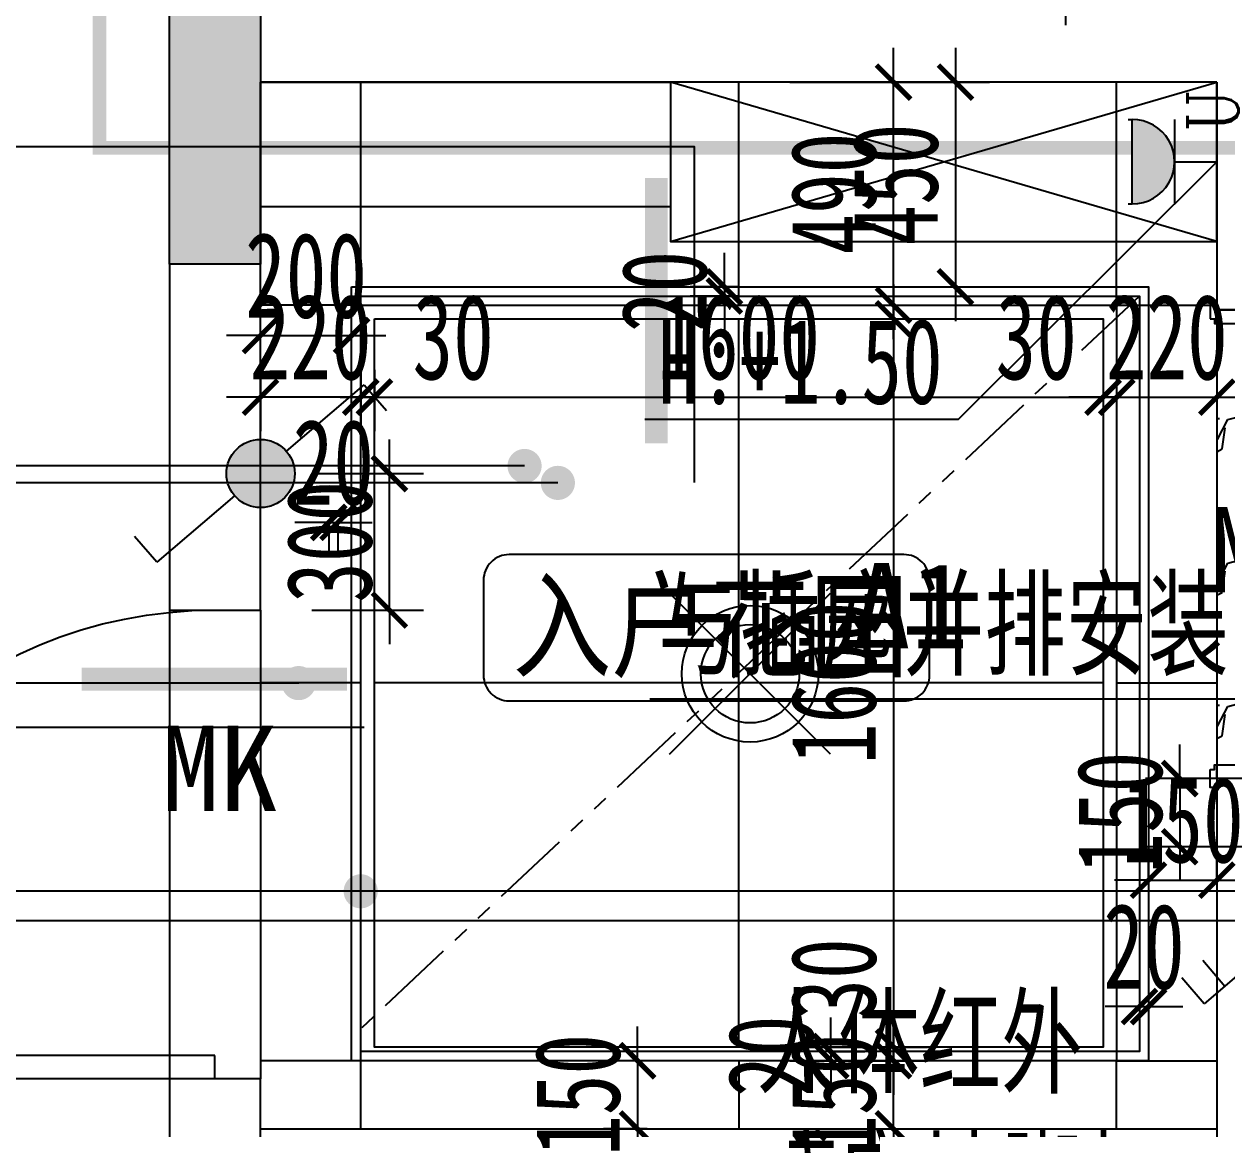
# Model space of a CAD drawing. Header units: millimetres. Extents: x -235126 to 312941, y -228449 to 114042.
# Drawn here: x -9970 to -7329, y -140237 to -137809 of the extents above; entities that cross this region are included whole.
import ezdxf
from ezdxf.enums import TextEntityAlignment as Align
from ezdxf.lldxf.tags import DXFTag

# ---------------------------------------------------------------- set-up
doc = ezdxf.new("R2010")
doc.units = ezdxf.units.MM
doc.header["$LTSCALE"] = 800
doc.linetypes.add('PHANTOM2', pattern=[1.25, 0.625, -0.125, 0.125, -0.125, 0.125, -0.125])
doc.layers.get('DEFPOINTS').update_dxf_attribs({"color": 250})
for name, color, linetype in [('_WALL', 6, 'Continuous'), ('AR-NEWWALL-新砌间墙', 4, 'Continuous'), ('AR-TXET-间墙标注', 7, 'Continuous'), ('DD-EL', 3, 'Continuous'), ('EQUIP-插座', 3, 'Continuous'), ('EQUIP-照明', 3, 'Continuous'), ('FC-BHTACH1-地坪铺砌', 8, 'Continuous'), ('FC-BHTACH1-地坪铺砌文字标注', 7, 'Continuous'), ('FF-DOOR-P门套', 3, 'Continuous'), ('FF-DOOR-门扇', 2, 'Continuous'), ('FF-FURN1-活动家具', 1, 'Continuous'), ('FF-TIXT-平面标注', 7, 'Continuous'), ('k景森a-看线', 1, 'Continuous'), ('RC-DIM1-造型尺寸', 7, 'Continuous'), ('RC-DIM2-灯具尺寸', 7, 'Continuous'), ('RC-FIXTURE-天花造型', 1, 'Continuous'), ('RC-LIGHT-灯具', 2, 'Continuous'), ('RC-天花标高', 7, 'Continuous'), ('t景森a-砼', 6, 'Continuous'), ('WALL', 4, 'Continuous')]:
    doc.layers.add(name, color=color, linetype=linetype)
doc.styles.add('_TCH_LABEL', font='COMPLEX', dxfattribs={"bigfont": 'GBCBIG'})
doc.styles.add('宋-ZY', font='')
doc.styles.add('宋-图框', font='', dxfattribs={"width": 0.7})
doc.styles.get('宋-ZY').set_extended_font_data('SimSun')
doc.styles.get('宋-图框').set_extended_font_data('SimSun')
tags = doc.linetypes.add('HIDDEN2', pattern=[0.1875, 0.125, -0.0625]).pattern_tags.tags
tags[6:7] = [DXFTag(74, 4), DXFTag(75, 0), DXFTag(340, '0'), DXFTag(46, 1.0), DXFTag(50, 0.0), DXFTag(44, 0.0), DXFTag(45, 0.0)]
tags[4:5] = [DXFTag(74, 4), DXFTag(75, 0), DXFTag(340, '0'), DXFTag(46, 1.0), DXFTag(50, 0.0), DXFTag(44, 0.0), DXFTag(45, 0.0)]
doc.dimstyles.new('1比75', dxfattribs={"dimscale": 75, "dimtxt": 2.5, "dimasz": 1, "dimexe": 1, "dimexo": 1.5, "dimgap": 0.5, "dimtad": 1, "dimdec": 0, "dimzin": 0, "dimdsep": 46, "dimtxsty": '宋-图框', "dimblk": 'ARCHTICK', "dimcen": 0.09, "dimdle": 1, "dimclrd": 8, "dimclre": 8, "dimclrt": 2, "dimadec": 0, "dimazin": 0, "dimtfac": 1, "dimtdec": 0, "dimtix": 1, "dimtmove": 2, "dimatfit": 3, "dimldrblk": 'DOT', "dimfxl": 1, "dimtolj": 1, "dimtzin": 0, "dimlwd": -1, "dimlwe": -1, "dimarcsym": 0})

# ---------------------------------------------------------------- blocks, each defined once
blk = doc.blocks.new('$DorLib2D$00000001')
at = {"layer": 'FF-DOOR-门扇'}
for p, q in [((0.45, 0.975), (0.5, 0.975)), ((0.45, 0), (0.45, 0.975)), ((0.5, 0), (0.5, 0.975)), ((0.5, 0), (0.45, 0))]:
    blk.add_line(p, q, dxfattribs=at)
at = {"layer": 'FF-DOOR-门扇', "color": 8, "linetype": 'HIDDEN2'}
blk.add_arc((0.475, 0), 0.975, 91.4693, 180, dxfattribs=at)
blk = doc.blocks.new('*U348')
for points in [[(-20, 15), (-20, 5), (-30, 5), (-30, 0), (20, 0), (20, 15)], [(-30, -155), (-20, -155), (-20, -200), (0, -200), (0, 0), (-30, 0)], [(-5, -215), (-5, -205), (-15, -205), (-15, -200), (35, -200), (35, -215)]]:
    blk.add_lwpolyline(points, close=True)
blk = doc.blocks.new('_ArchTick')
at = {"color": 0, "linetype": 'ByBlock', "const_width": 0.15}
blk.add_lwpolyline([(-0.5, -0.5), (0.5, 0.5)], dxfattribs=at)
blk = doc.blocks.new('_Dot')
at = {"color": 0, "linetype": 'ByBlock', "lineweight": -2}
blk.add_line((-0.5, 0), (-1, 0), dxfattribs=at)
at = {"color": 0, "linetype": 'ByBlock', "const_width": 0.5}
blk.add_lwpolyline([(-0.25, 0, 1), (0.25, 0, 1)], format="xyb", close=True, dxfattribs=at)
blk = doc.blocks.new('A$C10480FC2')
at = {"layer": 'RC-LIGHT-灯具', "color": 8}
for p, q in [((0, 0), (176.8, 176.8)), ((176.8, 0), (0, 176.8))]:
    blk.add_line(p, q, dxfattribs=at)
at = {"layer": 'RC-LIGHT-灯具'}
blk.add_circle((88.4, 88.4), 75, dxfattribs=at)
at = {"layer": 'RC-LIGHT-灯具', "color": 8}
blk.add_circle((88.4, 88.4), 54, dxfattribs=at)
blk = doc.blocks.new('*D428')
at = {"layer": 'DEFPOINTS', "color": 0, "transparency": 16777216}
for p in [(-9250.8, -138493.3), (-9450.8, -138666.6), (-9250.8, -138666.6)]:
    blk.add_point(p, dxfattribs=at)
at = {"layer": 'RC-DIM1-造型尺寸', "color": 8, "transparency": 16777216}
for p, q in [((-9450.8, -138554.1), (-9450.8, -138418.3)), ((-9250.8, -138554.1), (-9250.8, -138418.3)), ((-9450.8, -138493.3), (-9525.8, -138493.3)), ((-9450.8, -138493.3), (-9250.8, -138493.3)), ((-9250.8, -138493.3), (-9175.8, -138493.3))]:
    blk.add_line(p, q, dxfattribs=at)
at = {"layer": 'RC-DIM1-造型尺寸', "color": 8, "transparency": 16777216, "xscale": 75, "yscale": 75, "zscale": 75}
blk.add_blockref('_ArchTick', (-9450.8, -138493.3), dxfattribs=at)
at = {"layer": 'RC-DIM1-造型尺寸', "color": 8, "transparency": 16777216, "xscale": 75, "yscale": 75, "zscale": 75, "rotation": 180}
blk.add_blockref('_ArchTick', (-9250.8, -138493.3), dxfattribs=at)
at = {"layer": 'RC-DIM1-造型尺寸', "color": 2, "transparency": 16777216, "insert": (-9350.8, -138362.1), "char_height": 187.5, "attachment_point": 5, "style": '宋-图框'}
blk.add_mtext('\\A1;200', dxfattribs=at)
blk = doc.blocks.new('*D429')
at = {"layer": 'DEFPOINTS', "color": 0, "transparency": 16777216}
for p in [(-9300.8, -138785.6, 0), (-9280.8, -138785.6, 0), (-9280.8, -138904)]:
    blk.add_point(p, dxfattribs=at)
at = {"layer": 'RC-DIM1-造型尺寸', "color": 8, "transparency": 16777216}
for p, q in [((-9300.8, -138904), (-9375.8, -138904)), ((-9300.8, -138898.1), (-9300.8, -138979)), ((-9300.8, -138904), (-9280.8, -138904)), ((-9280.8, -138898.1), (-9280.8, -138979)), ((-9280.8, -138904), (-9205.8, -138904))]:
    blk.add_line(p, q, dxfattribs=at)
at = {"layer": 'RC-DIM1-造型尺寸', "color": 8, "transparency": 16777216, "xscale": 75, "yscale": 75, "zscale": 75}
blk.add_blockref('_ArchTick', (-9300.8, -138904), dxfattribs=at)
at = {"layer": 'RC-DIM1-造型尺寸', "color": 8, "transparency": 16777216, "xscale": 75, "yscale": 75, "zscale": 75, "rotation": 180}
blk.add_blockref('_ArchTick', (-9280.8, -138904), dxfattribs=at)
at = {"layer": 'RC-DIM1-造型尺寸', "color": 2, "transparency": 16777216, "insert": (-9290.8, -138772.7), "char_height": 187.5, "attachment_point": 5, "style": '宋-图框'}
blk.add_mtext('\\A1;20', dxfattribs=at)
blk = doc.blocks.new('*D430')
at = {"layer": 'DEFPOINTS', "color": 0, "transparency": 16777216}
for p in [(-8216, -137936.6), (-8216, -138386.6), (-7924.8, -138386.6)]:
    blk.add_point(p, dxfattribs=at)
at = {"layer": 'RC-DIM1-造型尺寸', "color": 8, "transparency": 16777216}
for p, q in [((-7924.8, -137861.6), (-7924.8, -138461.6)), ((-8103.5, -137936.6), (-7849.8, -137936.6)), ((-8103.5, -138386.6), (-7849.8, -138386.6))]:
    blk.add_line(p, q, dxfattribs=at)
at = {"layer": 'RC-DIM1-造型尺寸', "color": 8, "transparency": 16777216, "xscale": 75, "yscale": 75, "zscale": 75}
for p, rotation in [((-7924.8, -137936.6), 90), ((-7924.8, -138386.6), 270)]:
    blk.add_blockref('_ArchTick', p, dxfattribs=dict(at, rotation=rotation))
at = {"layer": 'RC-DIM1-造型尺寸', "color": 2, "transparency": 16777216, "insert": (-8056.1, -138161.6), "char_height": 187.5, "attachment_point": 5, "rotation": 90, "style": '宋-图框'}
blk.add_mtext('\\A1;450', dxfattribs=at)
blk = doc.blocks.new('*D431')
at = {"layer": 'DEFPOINTS', "color": 0, "transparency": 16777216}
for p in [(-8432.2, -138406.6), (-8288.3, -138386.6, 0), (-8288.3, -138406.6, 0)]:
    blk.add_point(p, dxfattribs=at)
at = {"layer": 'RC-DIM1-造型尺寸', "color": 8, "transparency": 16777216}
for p, q in [((-8432.2, -138386.6), (-8432.2, -138311.6)), ((-8400.8, -138386.6), (-8507.2, -138386.6)), ((-8400.8, -138406.6), (-8507.2, -138406.6)), ((-8432.2, -138386.6), (-8432.2, -138406.6)), ((-8432.2, -138406.6), (-8432.2, -138481.6))]:
    blk.add_line(p, q, dxfattribs=at)
at = {"layer": 'RC-DIM1-造型尺寸', "color": 8, "transparency": 16777216, "xscale": 75, "yscale": 75, "zscale": 75}
for p, rotation in [((-8432.2, -138386.6), 270), ((-8432.2, -138406.6), 90)]:
    blk.add_blockref('_ArchTick', p, dxfattribs=dict(at, rotation=rotation))
at = {"layer": 'RC-DIM1-造型尺寸', "color": 2, "transparency": 16777216, "insert": (-8563.4, -138396.6), "char_height": 187.5, "attachment_point": 5, "rotation": 90, "style": '宋-图框'}
blk.add_mtext('\\A1;20', dxfattribs=at)
blk = doc.blocks.new('*D432')
at = {"layer": 'DEFPOINTS', "color": 0, "transparency": 16777216}
for p in [(-7350.8, -139689.9), (-7500.8, -139810.8), (-7350.8, -139810.8)]:
    blk.add_point(p, dxfattribs=at)
at = {"layer": 'RC-DIM1-造型尺寸', "color": 8, "transparency": 16777216}
for p, q in [((-7500.8, -139698.3), (-7500.8, -139614.9)), ((-7350.8, -139698.3), (-7350.8, -139614.9)), ((-7500.8, -139689.9), (-7575.8, -139689.9)), ((-7500.8, -139689.9), (-7350.8, -139689.9)), ((-7350.8, -139689.9), (-7275.8, -139689.9))]:
    blk.add_line(p, q, dxfattribs=at)
at = {"layer": 'RC-DIM1-造型尺寸', "color": 8, "transparency": 16777216, "xscale": 75, "yscale": 75, "zscale": 75}
blk.add_blockref('_ArchTick', (-7500.8, -139689.9), dxfattribs=at)
at = {"layer": 'RC-DIM1-造型尺寸', "color": 8, "transparency": 16777216, "xscale": 75, "yscale": 75, "zscale": 75, "rotation": 180}
blk.add_blockref('_ArchTick', (-7350.8, -139689.9), dxfattribs=at)
at = {"layer": 'RC-DIM1-造型尺寸', "color": 2, "transparency": 16777216, "insert": (-7425.8, -139558.6), "char_height": 187.5, "attachment_point": 5, "style": '宋-图框'}
blk.add_mtext('\\A1;150', dxfattribs=at)
blk = doc.blocks.new('*D433')
at = {"layer": 'DEFPOINTS', "color": 0, "transparency": 16777216}
for p in [(-7520.8, -139876.3, 0), (-7500.8, -139876.3, 0), (-7500.8, -139967.6)]:
    blk.add_point(p, dxfattribs=at)
at = {"layer": 'RC-DIM1-造型尺寸', "color": 8, "transparency": 16777216}
for p, q in [((-7520.8, -139967.6), (-7595.8, -139967.6)), ((-7520.8, -139967.6), (-7500.8, -139967.6)), ((-7500.8, -139967.6), (-7425.8, -139967.6)), ((-7520.8, -139988.8), (-7520.8, -140042.6)), ((-7500.8, -139988.8), (-7500.8, -140042.6))]:
    blk.add_line(p, q, dxfattribs=at)
at = {"layer": 'RC-DIM1-造型尺寸', "color": 8, "transparency": 16777216, "xscale": 75, "yscale": 75, "zscale": 75}
blk.add_blockref('_ArchTick', (-7520.8, -139967.6), dxfattribs=at)
at = {"layer": 'RC-DIM1-造型尺寸', "color": 8, "transparency": 16777216, "xscale": 75, "yscale": 75, "zscale": 75, "rotation": 180}
blk.add_blockref('_ArchTick', (-7500.8, -139967.6), dxfattribs=at)
at = {"layer": 'RC-DIM1-造型尺寸', "color": 2, "transparency": 16777216, "insert": (-7510.8, -139836.4), "char_height": 187.5, "attachment_point": 5, "style": '宋-图框'}
blk.add_mtext('\\A1;20', dxfattribs=at)
blk = doc.blocks.new('*D434')
at = {"layer": 'DEFPOINTS', "color": 0, "transparency": 16777216}
for p in [(-8489, -140086.6), (-8622.8, -140236.6), (-8489, -140236.6)]:
    blk.add_point(p, dxfattribs=at)
at = {"layer": 'RC-DIM1-造型尺寸', "color": 8, "transparency": 16777216}
for p, q in [((-8622.8, -140086.6), (-8622.8, -140011.6)), ((-8601.5, -140086.6), (-8697.8, -140086.6)), ((-8622.8, -140086.6), (-8622.8, -140236.6)), ((-8601.5, -140236.6), (-8697.8, -140236.6)), ((-8622.8, -140236.6), (-8622.8, -140311.6))]:
    blk.add_line(p, q, dxfattribs=at)
at = {"layer": 'RC-DIM1-造型尺寸', "color": 8, "transparency": 16777216, "xscale": 75, "yscale": 75, "zscale": 75}
for p, rotation in [((-8622.8, -140086.6), 270), ((-8622.8, -140236.6), 90)]:
    blk.add_blockref('_ArchTick', p, dxfattribs=dict(at, rotation=rotation))
at = {"layer": 'RC-DIM1-造型尺寸', "color": 2, "transparency": 16777216, "insert": (-8754.1, -140161.6), "char_height": 187.5, "attachment_point": 5, "rotation": 90, "style": '宋-图框'}
blk.add_mtext('\\A1;150', dxfattribs=at)
blk = doc.blocks.new('*D435')
at = {"layer": 'DEFPOINTS', "color": 0, "transparency": 16777216}
for p in [(-8300.8, -140066.6, 0), (-8300.8, -140086.6, 0), (-8198.5, -140086.6)]:
    blk.add_point(p, dxfattribs=at)
at = {"layer": 'RC-DIM1-造型尺寸', "color": 8, "transparency": 16777216}
for p, q in [((-8198.5, -140066.6), (-8198.5, -139991.6)), ((-8198.5, -140066.6), (-8198.5, -140086.6)), ((-8188.3, -140066.6), (-8123.5, -140066.6)), ((-8198.5, -140086.6), (-8198.5, -140161.6)), ((-8188.3, -140086.6), (-8123.5, -140086.6))]:
    blk.add_line(p, q, dxfattribs=at)
at = {"layer": 'RC-DIM1-造型尺寸', "color": 8, "transparency": 16777216, "xscale": 75, "yscale": 75, "zscale": 75}
for p, rotation in [((-8198.5, -140066.6), 270), ((-8198.5, -140086.6), 90)]:
    blk.add_blockref('_ArchTick', p, dxfattribs=dict(at, rotation=rotation))
at = {"layer": 'RC-DIM1-造型尺寸', "color": 2, "transparency": 16777216, "insert": (-8329.8, -140076.6), "char_height": 187.5, "attachment_point": 5, "rotation": 90, "style": '宋-图框'}
blk.add_mtext('\\A1;20', dxfattribs=at)
blk = doc.blocks.new('*D527')
at = {"layer": 'DEFPOINTS', "color": 0, "transparency": 16777216}
for p in [(-7150.8, -139466.6), (-7432.3, -139616.6), (-7150.8, -139616.6)]:
    blk.add_point(p, dxfattribs=at)
at = {"layer": 'EQUIP-照明', "color": 8, "transparency": 16777216}
for p, q in [((-7432.3, -139466.6), (-7432.3, -139391.6)), ((-7263.3, -139466.6), (-7507.3, -139466.6)), ((-7432.3, -139466.6), (-7432.3, -139616.6)), ((-7263.3, -139616.6), (-7507.3, -139616.6)), ((-7432.3, -139616.6), (-7432.3, -139691.6))]:
    blk.add_line(p, q, dxfattribs=at)
at = {"layer": 'EQUIP-照明', "color": 8, "transparency": 16777216, "xscale": 75, "yscale": 75, "zscale": 75}
for p, rotation in [((-7432.3, -139466.6), 270), ((-7432.3, -139616.6), 90)]:
    blk.add_blockref('_ArchTick', p, dxfattribs=dict(at, rotation=rotation))
at = {"layer": 'EQUIP-照明', "color": 2, "transparency": 16777216, "insert": (-7563.6, -139541.6), "char_height": 187.5, "attachment_point": 5, "rotation": 90, "style": '宋-图框'}
blk.add_mtext('\\A1;150', dxfattribs=at)
blk = doc.blocks.new('*D530')
at = {"layer": 'DEFPOINTS', "color": 0, "transparency": 16777216}
for p in [(-9450.8, -138796.6), (-9167.8, -138796.6), (-9450.8, -139096.6)]:
    blk.add_point(p, dxfattribs=at)
at = {"layer": 'EQUIP-照明', "color": 8, "transparency": 16777216}
for p, q in [((-9167.8, -138796.6), (-9167.8, -138721.6)), ((-9338.3, -138796.6), (-9092.8, -138796.6)), ((-9167.8, -139096.6), (-9167.8, -138796.6)), ((-9338.3, -139096.6), (-9092.8, -139096.6)), ((-9167.8, -139096.6), (-9167.8, -139171.6))]:
    blk.add_line(p, q, dxfattribs=at)
at = {"layer": 'EQUIP-照明', "color": 8, "transparency": 16777216, "xscale": 75, "yscale": 75, "zscale": 75}
for p, rotation in [((-9167.8, -138796.6), 270), ((-9167.8, -139096.6), 90)]:
    blk.add_blockref('_ArchTick', p, dxfattribs=dict(at, rotation=rotation))
at = {"layer": 'EQUIP-照明', "color": 2, "transparency": 16777216, "insert": (-9299, -138946.6), "char_height": 187.5, "attachment_point": 5, "rotation": 90, "style": '宋-图框'}
blk.add_mtext('\\A1;300', dxfattribs=at)
blk = doc.blocks.new('*U538')
h = blk.add_hatch(color=256)
edge = h.paths.add_edge_path()
edge.add_arc((0, 1), 1, 0, 360)
for p, q in [((-3.464, 3), (-2.964, 3.866)), ((-0.866, 1.5), (-3.464, 3)), ((0.866, 0.5), (3.464, -1)), ((3.464, -1), (2.964, -1.866))]:
    blk.add_line(p, q)
blk.add_circle((0, 1), 1)
blk.add_circle((0, 1), 1)
blk = doc.blocks.new('*U531')
h = blk.add_hatch(color=256)
edge = h.paths.add_edge_path()
edge.add_arc((0, 1), 1, 0, 360)
for p, q in [((-3.464, 3), (-2.964, 3.866)), ((-2.858, 2.65), (-2.358, 3.516)), ((-0.866, 1.5), (-3.464, 3)), ((-2.252, 2.3), (-1.752, 3.166)), ((0.866, 0.5), (3.464, -1)), ((3.464, -1), (2.964, -1.866))]:
    blk.add_line(p, q)
blk.add_circle((0, 1), 1)
blk = doc.blocks.new('*D549')
at = {"layer": 'AR-NEWWALL-新砌间墙', "color": 8, "transparency": 16777216}
for p, q in [((-7683.5, -137586.6), (-7683.5, -137511.6)), ((-7463.3, -137586.6), (-7758.5, -137586.6)), ((-7683.5, -137736.6), (-7683.5, -137586.6)), ((-7463.3, -137736.6), (-7758.5, -137736.6)), ((-7683.5, -137736.6), (-7683.5, -137811.6))]:
    blk.add_line(p, q, dxfattribs=at)
at = {"layer": 'DEFPOINTS', "color": 0, "transparency": 16777216}
for p in [(-7683.5, -137586.6), (-7350.8, -137586.6), (-7350.8, -137736.6)]:
    blk.add_point(p, dxfattribs=at)
at = {"layer": 'AR-NEWWALL-新砌间墙', "color": 8, "transparency": 16777216, "xscale": 75, "yscale": 75, "zscale": 75}
for p, rotation in [((-7683.5, -137586.6), 270), ((-7683.5, -137736.6), 90)]:
    blk.add_blockref('_ArchTick', p, dxfattribs=dict(at, rotation=rotation))
at = {"layer": 'AR-NEWWALL-新砌间墙', "color": 2, "transparency": 16777216, "insert": (-7814.8, -137661.6), "char_height": 187.5, "attachment_point": 5, "rotation": 90, "style": '宋-图框'}
blk.add_mtext('\\A1;150', dxfattribs=at)
blk = doc.blocks.new('A$C55397A8D')
h = blk.add_hatch(color=251)
edge = h.paths.add_edge_path()
edge.add_ellipse((3.381, 4.531), major_axis=(0, 1.65), ratio=1, start_angle=90.0022, end_angle=270.0022)
edge.add_line((5.031, 4.531), (1.731, 4.531))
for p, q in [((1.731, 4.696), (1.731, 4.531)), ((5.031, 4.696), (5.031, 4.531)), ((1.731, 4.531), (5.031, 4.531)), ((5.031, 2.881), (1.731, 2.881)), ((3.381, 2.881), (3.381, 1.231))]:
    blk.add_line(p, q)
blk.add_ellipse((3.381, 4.531), major_axis=(0, 1.65), ratio=1, start_param=1.570835, end_param=4.712428)
at = {"style": '_TCH_LABEL', "flags": 8}
blk.add_attdef('$TEXT$', text='', height=2, dxfattribs=at).set_placement((5.381, 1.381), align=Align.MIDDLE_CENTER)
blk = doc.blocks.new('*D717')
at = {"layer": 'DEFPOINTS', "color": 0, "transparency": 16777216}
for p in [(-8400.8, -137936.6), (-8060.9, -137936.6), (-8400.8, -138426.6)]:
    blk.add_point(p, dxfattribs=at)
at = {"layer": 'FC-BHTACH1-地坪铺砌', "color": 8, "transparency": 16777216}
for p, q in [((-8060.9, -138501.6), (-8060.9, -137861.6)), ((-8288.3, -137936.6), (-7985.9, -137936.6)), ((-8288.3, -138426.6), (-7985.9, -138426.6))]:
    blk.add_line(p, q, dxfattribs=at)
at = {"layer": 'FC-BHTACH1-地坪铺砌', "color": 8, "transparency": 16777216, "xscale": 75, "yscale": 75, "zscale": 75}
for p, rotation in [((-8060.9, -137936.6), 90), ((-8060.9, -138426.6), 270)]:
    blk.add_blockref('_ArchTick', p, dxfattribs=dict(at, rotation=rotation))
at = {"layer": 'FC-BHTACH1-地坪铺砌', "color": 2, "transparency": 16777216, "insert": (-8192.1, -138181.6), "char_height": 187.5, "attachment_point": 5, "rotation": 90, "style": '宋-图框'}
blk.add_mtext('\\A1;490', dxfattribs=at)
blk = doc.blocks.new('*D718')
at = {"layer": 'DEFPOINTS', "color": 0, "transparency": 16777216}
for p in [(-8400.8, -138456.6), (-8400.8, -140056.6), (-8060.9, -140056.6)]:
    blk.add_point(p, dxfattribs=at)
at = {"layer": 'FC-BHTACH1-地坪铺砌', "color": 8, "transparency": 16777216}
for p, q in [((-8060.9, -138381.6), (-8060.9, -140131.6)), ((-8288.3, -138456.6), (-7985.9, -138456.6)), ((-8288.3, -140056.6), (-7985.9, -140056.6))]:
    blk.add_line(p, q, dxfattribs=at)
at = {"layer": 'FC-BHTACH1-地坪铺砌', "color": 8, "transparency": 16777216, "xscale": 75, "yscale": 75, "zscale": 75}
for p, rotation in [((-8060.9, -138456.6), 90), ((-8060.9, -140056.6), 270)]:
    blk.add_blockref('_ArchTick', p, dxfattribs=dict(at, rotation=rotation))
at = {"layer": 'FC-BHTACH1-地坪铺砌', "color": 2, "transparency": 16777216, "insert": (-8192.1, -139256.6), "char_height": 187.5, "attachment_point": 5, "rotation": 90, "style": '宋-图框'}
blk.add_mtext('\\A1;1600', dxfattribs=at)
blk = doc.blocks.new('*D719')
at = {"layer": 'DEFPOINTS', "color": 0, "transparency": 16777216}
for p in [(-8400.8, -140056.6), (-8400.8, -140086.6), (-8060.9, -140086.6)]:
    blk.add_point(p, dxfattribs=at)
at = {"layer": 'FC-BHTACH1-地坪铺砌', "color": 8, "transparency": 16777216}
for p, q in [((-8060.9, -140056.6), (-8060.9, -139981.6)), ((-8288.3, -140056.6), (-7985.9, -140056.6)), ((-8060.9, -140056.6), (-8060.9, -140086.6)), ((-8288.3, -140086.6), (-7985.9, -140086.6)), ((-8060.9, -140086.6), (-8060.9, -140161.6))]:
    blk.add_line(p, q, dxfattribs=at)
at = {"layer": 'FC-BHTACH1-地坪铺砌', "color": 8, "transparency": 16777216, "xscale": 75, "yscale": 75, "zscale": 75}
for p, rotation in [((-8060.9, -140056.6), 270), ((-8060.9, -140086.6), 90)]:
    blk.add_blockref('_ArchTick', p, dxfattribs=dict(at, rotation=rotation))
at = {"layer": 'FC-BHTACH1-地坪铺砌', "color": 2, "transparency": 16777216, "insert": (-8192.1, -139907), "char_height": 187.5, "attachment_point": 5, "rotation": 90, "style": '宋-图框'}
blk.add_mtext('\\A1;30', dxfattribs=at)
blk = doc.blocks.new('*D720')
at = {"layer": 'DEFPOINTS', "color": 0, "transparency": 16777216}
for p in [(-9200.8, -138456.6), (-7600.8, -138456.6), (-7600.8, -138628.7)]:
    blk.add_point(p, dxfattribs=at)
at = {"layer": 'FC-BHTACH1-地坪铺砌', "color": 8, "transparency": 16777216}
for p, q in [((-9200.8, -138569.1), (-9200.8, -138703.7)), ((-7600.8, -138569.1), (-7600.8, -138703.7)), ((-9275.8, -138628.7), (-7525.8, -138628.7))]:
    blk.add_line(p, q, dxfattribs=at)
at = {"layer": 'FC-BHTACH1-地坪铺砌', "color": 8, "transparency": 16777216, "xscale": 75, "yscale": 75, "zscale": 75, "rotation": 180}
blk.add_blockref('_ArchTick', (-9200.8, -138628.7), dxfattribs=at)
at = {"layer": 'FC-BHTACH1-地坪铺砌', "color": 8, "transparency": 16777216, "xscale": 75, "yscale": 75, "zscale": 75}
blk.add_blockref('_ArchTick', (-7600.8, -138628.7), dxfattribs=at)
at = {"layer": 'FC-BHTACH1-地坪铺砌', "color": 2, "transparency": 16777216, "insert": (-8400.8, -138497.4), "char_height": 187.5, "attachment_point": 5, "style": '宋-图框'}
blk.add_mtext('\\A1;1600', dxfattribs=at)
blk = doc.blocks.new('*D721')
at = {"layer": 'DEFPOINTS', "color": 0, "transparency": 16777216}
for p in [(-9230.8, -138456.6), (-9200.8, -138456.6), (-9230.8, -138628.7)]:
    blk.add_point(p, dxfattribs=at)
at = {"layer": 'FC-BHTACH1-地坪铺砌', "color": 8, "transparency": 16777216}
for p, q in [((-9230.8, -138569.1), (-9230.8, -138703.7)), ((-9200.8, -138569.1), (-9200.8, -138703.7)), ((-9230.8, -138628.7), (-9305.8, -138628.7)), ((-9200.8, -138628.7), (-9230.8, -138628.7)), ((-9200.8, -138628.7), (-9125.8, -138628.7))]:
    blk.add_line(p, q, dxfattribs=at)
at = {"layer": 'FC-BHTACH1-地坪铺砌', "color": 8, "transparency": 16777216, "xscale": 75, "yscale": 75, "zscale": 75}
blk.add_blockref('_ArchTick', (-9230.8, -138628.7), dxfattribs=at)
at = {"layer": 'FC-BHTACH1-地坪铺砌', "color": 8, "transparency": 16777216, "xscale": 75, "yscale": 75, "zscale": 75, "rotation": 180}
blk.add_blockref('_ArchTick', (-9200.8, -138628.7), dxfattribs=at)
at = {"layer": 'FC-BHTACH1-地坪铺砌', "color": 2, "transparency": 16777216, "insert": (-9027.8, -138497.4), "char_height": 187.5, "attachment_point": 5, "style": '宋-图框'}
blk.add_mtext('\\A1;30', dxfattribs=at)
blk = doc.blocks.new('*D722')
at = {"layer": 'DEFPOINTS', "color": 0, "transparency": 16777216}
for p in [(-9450.8, -138456.6), (-9230.8, -138456.6), (-9450.8, -138628.7)]:
    blk.add_point(p, dxfattribs=at)
at = {"layer": 'FC-BHTACH1-地坪铺砌', "color": 8, "transparency": 16777216}
for p, q in [((-9450.8, -138569.1), (-9450.8, -138703.7)), ((-9230.8, -138569.1), (-9230.8, -138703.7)), ((-9450.8, -138628.7), (-9525.8, -138628.7)), ((-9230.8, -138628.7), (-9450.8, -138628.7)), ((-9230.8, -138628.7), (-9155.8, -138628.7))]:
    blk.add_line(p, q, dxfattribs=at)
at = {"layer": 'FC-BHTACH1-地坪铺砌', "color": 8, "transparency": 16777216, "xscale": 75, "yscale": 75, "zscale": 75}
blk.add_blockref('_ArchTick', (-9450.8, -138628.7), dxfattribs=at)
at = {"layer": 'FC-BHTACH1-地坪铺砌', "color": 8, "transparency": 16777216, "xscale": 75, "yscale": 75, "zscale": 75, "rotation": 180}
blk.add_blockref('_ArchTick', (-9230.8, -138628.7), dxfattribs=at)
at = {"layer": 'FC-BHTACH1-地坪铺砌', "color": 2, "transparency": 16777216, "insert": (-9340.8, -138497.4), "char_height": 187.5, "attachment_point": 5, "style": '宋-图框'}
blk.add_mtext('\\A1;220', dxfattribs=at)
blk = doc.blocks.new('*D723')
at = {"layer": 'DEFPOINTS', "color": 0, "transparency": 16777216}
for p in [(-7600.8, -138456.6), (-7570.8, -138456.6), (-7570.8, -138628.7)]:
    blk.add_point(p, dxfattribs=at)
at = {"layer": 'FC-BHTACH1-地坪铺砌', "color": 8, "transparency": 16777216}
for p, q in [((-7600.8, -138569.1), (-7600.8, -138703.7)), ((-7570.8, -138569.1), (-7570.8, -138703.7)), ((-7600.8, -138628.7), (-7675.8, -138628.7)), ((-7600.8, -138628.7), (-7570.8, -138628.7)), ((-7570.8, -138628.7), (-7495.8, -138628.7))]:
    blk.add_line(p, q, dxfattribs=at)
at = {"layer": 'FC-BHTACH1-地坪铺砌', "color": 8, "transparency": 16777216, "xscale": 75, "yscale": 75, "zscale": 75}
blk.add_blockref('_ArchTick', (-7600.8, -138628.7), dxfattribs=at)
at = {"layer": 'FC-BHTACH1-地坪铺砌', "color": 8, "transparency": 16777216, "xscale": 75, "yscale": 75, "zscale": 75, "rotation": 180}
blk.add_blockref('_ArchTick', (-7570.8, -138628.7), dxfattribs=at)
at = {"layer": 'FC-BHTACH1-地坪铺砌', "color": 2, "transparency": 16777216, "insert": (-7747.4, -138497.4), "char_height": 187.5, "attachment_point": 5, "style": '宋-图框'}
blk.add_mtext('\\A1;30', dxfattribs=at)
blk = doc.blocks.new('*D724')
at = {"layer": 'DEFPOINTS', "color": 0, "transparency": 16777216}
for p in [(-7570.8, -138456.6), (-7350.8, -138451.6), (-7350.8, -138628.7)]:
    blk.add_point(p, dxfattribs=at)
at = {"layer": 'FC-BHTACH1-地坪铺砌', "color": 8, "transparency": 16777216}
for p, q in [((-7570.8, -138569.1), (-7570.8, -138703.7)), ((-7350.8, -138564.1), (-7350.8, -138703.7)), ((-7570.8, -138628.7), (-7645.8, -138628.7)), ((-7570.8, -138628.7), (-7350.8, -138628.7)), ((-7350.8, -138628.7), (-7275.8, -138628.7))]:
    blk.add_line(p, q, dxfattribs=at)
at = {"layer": 'FC-BHTACH1-地坪铺砌', "color": 8, "transparency": 16777216, "xscale": 75, "yscale": 75, "zscale": 75}
blk.add_blockref('_ArchTick', (-7570.8, -138628.7), dxfattribs=at)
at = {"layer": 'FC-BHTACH1-地坪铺砌', "color": 8, "transparency": 16777216, "xscale": 75, "yscale": 75, "zscale": 75, "rotation": 180}
blk.add_blockref('_ArchTick', (-7350.8, -138628.7), dxfattribs=at)
at = {"layer": 'FC-BHTACH1-地坪铺砌', "color": 2, "transparency": 16777216, "insert": (-7460.8, -138497.4), "char_height": 187.5, "attachment_point": 5, "style": '宋-图框'}
blk.add_mtext('\\A1;220', dxfattribs=at)
blk = doc.blocks.new('*D727')
at = {"layer": 'DEFPOINTS', "color": 0, "transparency": 16777216}
for p in [(-8400.8, -140086.6), (-8060.9, -140086.6), (-8400.8, -140236.6)]:
    blk.add_point(p, dxfattribs=at)
at = {"layer": 'FC-BHTACH1-地坪铺砌', "color": 8, "transparency": 16777216}
for p, q in [((-8060.9, -140086.6), (-8060.9, -140011.6)), ((-8288.3, -140086.6), (-7985.9, -140086.6)), ((-8060.9, -140236.6), (-8060.9, -140086.6)), ((-8288.3, -140236.6), (-7985.9, -140236.6)), ((-8060.9, -140236.6), (-8060.9, -140311.6))]:
    blk.add_line(p, q, dxfattribs=at)
at = {"layer": 'FC-BHTACH1-地坪铺砌', "color": 8, "transparency": 16777216, "xscale": 75, "yscale": 75, "zscale": 75}
for p, rotation in [((-8060.9, -140086.6), 270), ((-8060.9, -140236.6), 90)]:
    blk.add_blockref('_ArchTick', p, dxfattribs=dict(at, rotation=rotation))
at = {"layer": 'FC-BHTACH1-地坪铺砌', "color": 2, "transparency": 16777216, "insert": (-8192.1, -140161.6), "char_height": 187.5, "attachment_point": 5, "rotation": 90, "style": '宋-图框'}
blk.add_mtext('\\A1;150', dxfattribs=at)

msp = doc.modelspace()

# ---------------------------------------------------------------- hatches: boundary and pattern name
at = {"layer": 'FC-BHTACH1-地坪铺砌'}
h = msp.add_hatch(dxfattribs=at)
h.set_pattern_fill('大理石', color=75, scale=70, style=0)
h.set_pattern_definition([(41.987, (-7175.803, -139422.554), (420, 315), [6.727, -1405.904]), (68.1986, (-7275.803, -139433.054), (210, 630), [24.233, -1672.094]), (60.9454, (-7280.803, -139445.054), (210, 315), [10.296, -2151.787]), (90, (-7275.8, -139436.05), (210, -1e-14), [3, -312]), (71.565, (-7177.8, -139428.55), (4e-07, 315), [6.325, -657.754]), (171.4692, (-7177.803, -139428.554), (-210, 2e-06), [10.112, -2113.382]), (79.2157, (-7191.803, -139448.054), (210, 1260), [21.378, -2223.266]), (62.133, (-7349.803, -139352.054), (839.99999, 1575.000006), [49.206, -10284.0954]), (0, (-7346.78, -139305.87), (0, 315), [0, -210]), (64.983, (-7210.803, -139248.554), (420, 945), [33.106, -3443.013]), (81.4391, (-7129.803, -139373.054), (420, 2834.99998), [47.024, -9828.001]), (82.875, (-7245.803, -139344.554), (209.99999, 1575), [24.187, -5055.036]), (76.7595, (-7266.803, -139410.554), (210, 945), [52.393, -5448.846]), (0, (-7299.54, -139410.4), (0, 315), [0, -210]), (0, (-7296.17, -139413.77), (0, 315), [0, -210]), (0, (-7272.55, -139396.9), (0, 315), [0, -210]), (0, (-7279.3, -139359.82), (0, 315), [0, -210]), (59.0362, (-7254.803, -139359.554), (210, 315), [17.493, -3656.007]), (0, (-7245.82, -139345.14), (0, 315), [0, -210]), (0, (-7272.55, -139356.45), (0, 315), [0, -210]), (0, (-7262.42, -139336.22), (0, 315), [0, -210]), (0, (-7272.55, -139366.56), (0, 315), [0, -210]), (50.1944, (-7150.803, -139388.054), (210, 315), [7.81, -1632.342]), (90, (-7150.8, -139397.05), (210, -1e-14), [9, -306]), (43.6678, (-7161.803, -139407.554), (630, 630), [15.207, -3178.243]), (90, (-7161.8, -139410.55), (210, -1e-14), [3, -312]), (39.8056, (-7170.803, -139418.054), (420, 315), [11.715, -2448.513]), (0, (-7201.7, -139396.9), (0, 315), [0, -210]), (0, (-7150.34, -139387.4), (0, 315), [0, -210]), (0, (-7150.34, -139387.4), (0, 315), [0, -210]), (29.3578, (-7145.803, -139382.054), (630, 315), [18.358, -1909.186]), (0, (-7151.07, -139366.56), (0, 315), [0, -210]), (146.31, (-7210.803, -139248.554), (-420, 315), [21.633, -2249.864]), (8.1301, (-7233.803, -139290.554), (2099.99999, 315), [21.213, -4433.56]), (47.8624, (-7280.803, -139296.554), (840, 945), [28.32, -5918.797]), (14.6209, (-7326.803, -139308.554), (1260, 315.00001), [47.54, -4944.104]), (0, (-7309.66, -139289), (0, 315), [0, -210]), (18.435, (-7242.803, -139320.554), (840, 315), [9.487, -1982.748]), (16.699, (-7233.8, -139317.554), (210, 2e-05), [5.22, -1091.012]), (101.0937, (-7228.803, -139316.054), (-420, 2204.99998), [25.986, -5430.985]), (0, (-7255.67, -139302.5), (0, 315), [0, -210]), (0, (-7233.9, -139289.96), (0, 315), [0, -210]), (0, (-7262.42, -139326.1), (0, 315), [0, -210]), (0, (-7289.42, -139258.66), (0, 315), [0, -210]), (0, (-7299.54, -139272.15), (0, 315), [0, -210]), (44.1449, (-7245.803, -139253.054), (630, 630), [23.691, -4951.359]), (54.583, (-7261.803, -139275.554), (210, 315), [27.609, -5770.255]), (0, (-7245.52, -139252.85), (0, 315), [0, -210]), (0, (-7275.92, -139268.78), (0, 315), [0, -210]), (0, (-7245.52, -139252.85), (0, 315), [0, -210]), (0, (-7261.77, -139276.04), (0, 315), [0, -210]), (75.0686, (-7212.803, -139287.554), (210, 945), [7.762, -1622.276]), (90, (-7210.8, -139280.05), (210, -1e-14), [31.5, -283.5]), (50.1944, (-7173.803, -139148.054), (210, 315), [7.81, -1632.342]), (0, (-7232.06, -139214.83), (0, 315), [0, -210]), (0, (-7225.3, -139218.2), (0, 315), [0, -210]), (0, (-7252.3, -139211.45), (0, 315), [0, -210]), (0, (-7218.56, -139174.36), (0, 315), [0, -210]), (53.13, (-7196.803, -139193.054), (210, 315), [15, -3135]), (90, (-7196.8, -139218.55), (210, -1e-14), [25.5, -289.5]), (0, (-7196.77, -139218.05), (0, 315), [0, -210]), (23.1986, (-7180.803, -139151.054), (630, 315), [7.616, -1591.697]), (66.038, (-7182.8, -139155.554), (210, 630), [4.924, -1029.206]), (66.038, (-7184.8, -139160.054), (210, 630), [4.924, -1029.206]), (81.87, (-7187.803, -139181.054), (210, 1575), [21.213, -4433.56]), (90, (-7168.8, -139142.05), (210, -1e-14), [7.5, -307.5]), (0, (-7191.87, -139131.55), (0, 315), [0, -210])])
h.paths.add_polyline_path([(-7150.8, -138456.6), (-7195.8, -138456.6), (-7195.8, -138466.6), (-7350.8, -138466.6), (-7350.8, -139436.6), (-7195.8, -139436.6), (-7150.8, -139446.6)])
at = {"layer": 't景森a-砼'}
h = msp.add_hatch(color=8, dxfattribs=at)
h.dxf.hatch_style = 1
h.paths.add_polyline_path([(-9650.8, -135036.6), (-8900.8, -135036.6), (-8900.8, -135236.6), (-9450.8, -135236.6), (-9450.8, -138336.6), (-9650.8, -138336.6)])

# ---------------------------------------------------------------- linework, layer by layer
at = {"layer": '_WALL', "linetype": 'ByBlock'}
msp.add_lwpolyline([(-9650.8, -135036.6), (-8900.8, -135036.6), (-8900.8, -135236.6), (-9450.8, -135236.6), (-9450.8, -138336.6), (-9650.8, -138336.6), (-9650.8, -135036.6)], dxfattribs=at)
at = {"layer": 'EQUIP-插座', "color": 7}
for points in [[(-7350.8, -138111.6), (-7919, -138677.8), (-8606.9, -138677.8)], [(-7150.8, -139586.6), (-7307.3, -139292.6), (-8595.7, -139292.6)]]:
    msp.add_lwpolyline(points, dxfattribs=at)
at = {"layer": 'EQUIP-照明'}
msp.add_line((-7381.9, -139865.6), (-7333.1, -139922.6), dxfattribs=at)
at = {"layer": 'FC-BHTACH1-地坪铺砌', "color": 8}
for p, q in [((-8400.8, -140056.6), (-8400.8, -138456.6)), ((-7350.8, -138466.6), (-7350.8, -139436.6)), ((-9650.8, -139096.6), (-9650.8, -140126.6)), ((-9450.8, -139096.6), (-9450.8, -140126.6)), ((-9230.8, -140236.6), (-9230.8, -140086.6)), ((-7570.8, -140236.6), (-7570.8, -140086.6))]:
    msp.add_line(p, q, dxfattribs=at)
at = {"layer": 'FC-BHTACH1-地坪铺砌', "color": 3, "linetype": 'HIDDEN2', "ltscale": 2, "const_width": 30}
msp.add_lwpolyline([(-9804.2, -134797.9), (-6834.4, -134797.9), (-6834.4, -138081.3), (-9804.2, -138081.3)], close=True, dxfattribs=at)
msp.add_lwpolyline([(-9804.2, -134797.9), (-6834.4, -134797.9), (-6834.4, -138081.3), (-9804.2, -138081.3)], close=True, dxfattribs=at)
at = {"layer": 'FC-BHTACH1-地坪铺砌', "color": 75}
for points in [[(-9230.8, -138426.6), (-9230.8, -137936.6)], [(-8400.8, -138426.6), (-8400.8, -137936.6)], [(-7570.8, -138426.6), (-7570.8, -137936.6)], [(-9230.8, -138426.6), (-9450.8, -138426.6)], [(-7570.8, -138426.6), (-7365.8, -138426.6)], [(-9230.8, -139256.6), (-9450.8, -139256.6)], [(-7570.8, -139256.6), (-7350.8, -139256.6)], [(-9230.8, -140086.6), (-9450.8, -140086.6)], [(-8400.8, -140086.6), (-8400.8, -140236.6)], [(-7570.8, -140086.6), (-7350.8, -140086.6)]]:
    msp.add_lwpolyline(points, dxfattribs=at)
at = {"layer": 'FC-BHTACH1-地坪铺砌', "color": 8}
for points in [[(-9230.8, -138426.6), (-7570.8, -138426.6), (-7570.8, -140086.6), (-9230.8, -140086.6)], [(-9200.8, -138456.6), (-7600.8, -138456.6), (-7600.8, -140056.6), (-9200.8, -140056.6)]]:
    msp.add_lwpolyline(points, close=True, dxfattribs=at)
at = {"layer": 'FC-BHTACH1-地坪铺砌', "color": 2, "const_width": 50}
msp.add_lwpolyline([(-9843.3, -139248.3), (-9260.7, -139248.3)], dxfattribs=at)
at = {"layer": 'FC-BHTACH1-地坪铺砌', "color": 8}
msp.add_lwpolyline([(-7600.8, -139256.6), (-9200.8, -139256.6)], dxfattribs=at)
at = {"layer": 'FC-BHTACH1-地坪铺砌', "color": 2}
msp.add_lwpolyline([(-10174.5, -139353.5), (-9223.5, -139353.5)], dxfattribs=at)
at = {"layer": 'FF-FURN1-活动家具'}
msp.add_lwpolyline([(-9450.8, -137936.6), (-8550.8, -137936.6), (-8550.8, -138210.4), (-9450.8, -138210.4)], close=True, dxfattribs=at)
msp.add_lwpolyline([(-7350.8, -137936.6), (-8550.8, -137936.6), (-8550.8, -138286.6), (-7350.8, -138286.6), (-7350.8, -137936.6)], dxfattribs=at)
at = {"layer": 'FF-FURN1-活动家具', "color": 8, "linetype": 'HIDDEN2'}
for points in [[(-8550.8, -138286.6), (-7350.8, -137936.6)], [(-7350.8, -138286.6), (-8550.8, -137936.6)]]:
    msp.add_lwpolyline(points, dxfattribs=at)
at = {"layer": 'FF-TIXT-平面标注'}
msp.add_lwpolyline([(-8038, -138974.6), (-8904.8, -138974.6, 0.414214), (-8961.1, -139030.8), (-8961.1, -139239.8, 0.414214), (-8904.8, -139296), (-8038, -139296, 0.414214), (-7981.8, -139239.8), (-7981.8, -139030.8, 0.414214)], format="xyb", close=True, dxfattribs=at)
at = {"layer": 'k景森a-看线'}
msp.add_line((-9450.8, -140236.6), (-7350.8, -140236.6), dxfattribs=at)
at = {"layer": 'RC-DIM2-灯具尺寸', "color": 75, "linetype": 'PHANTOM2', "ltscale": 0.35}
msp.add_line((-7520.8, -138406.6), (-9230.8, -140016.6, 0), dxfattribs=at)
at = {"layer": 'RC-FIXTURE-天花造型'}
for p, q in [((-7350.8, -138466.6), (-7350.8, -139436.6)), ((-9650.8, -139096.6), (-9650.8, -140126.6)), ((-9450.8, -139096.6), (-9450.8, -140126.6))]:
    msp.add_line(p, q, dxfattribs=at)
at = {"layer": 'RC-FIXTURE-天花造型', "color": 2}
msp.add_lwpolyline([(-9250.8, -138386.6), (-7500.8, -138386.6), (-7500.8, -140086.6), (-9250.8, -140086.6)], close=True, dxfattribs=at)
at = {"layer": 'RC-FIXTURE-天花造型', "color": 8}
msp.add_lwpolyline([(-9230.8, -138406.6), (-7520.8, -138406.6), (-7520.8, -140066.6), (-9230.8, -140066.6)], close=True, dxfattribs=at)
at = {"layer": 'RC-天花标高', "color": 2}
msp.add_lwpolyline([(-8498, -138816), (-8498, -138078.5), (-10029.5, -138078.5)], dxfattribs=at)
at = {"layer": 'RC-天花标高', "color": 2, "const_width": 50}
msp.add_lwpolyline([(-8581.5, -138730.1), (-8581.5, -138147.5)], dxfattribs=at)
at = {"layer": 'WALL'}
for p, q in [((-9650.8, -137836.6), (-9650.8, -135636.6)), ((-9650.8, -138136.6), (-9650.8, -137836.6)), ((-9450.8, -138266.6), (-9450.8, -137936.6)), ((-7350.8, -137936.6), (-9450.8, -137936.6)), ((-7350.8, -137936.6), (-7350.8, -138436.6)), ((-9450.8, -139096.6), (-9450.8, -138236.6)), ((-9650.8, -138336.6), (-9650.8, -139096.6)), ((-7350.8, -138436.6), (-7150.8, -138436.6)), ((-9650.8, -139096.6), (-9450.8, -139096.6)), ((-7150.8, -139466.6), (-7350.8, -139466.6)), ((-7350.8, -139466.6), (-7350.8, -143236.6)), ((-9450.8, -140126.6), (-9650.8, -140126.6)), ((-9650.8, -140126.6), (-9650.8, -140836.6)), ((-9450.8, -141036.6), (-9450.8, -140126.6))]:
    msp.add_line(p, q, dxfattribs=at)

# ---------------------------------------------------------------- block references
at = {"layer": 'DD-EL'}
ref = msp.add_blockref('A$C55397A8D', (-7281.6, -138301.7), dxfattribs=dict(at, xscale=56.25, yscale=56.25, zscale=56.25, rotation=90.00000000000001))
ref.add_attrib('$TEXT$', 'U', dxfattribs={"height": 112.5, "rotation": 90, "style": '_TCH_LABEL', "width": 0.8, "flags": 8}).set_placement((-7359.2, -137999.1), align=Align.MIDDLE_CENTER)
at = {"layer": 'EQUIP-照明', "xscale": 75.00000009740391, "yscale": 75.00000009740391, "zscale": 75.00000009740391, "rotation": 250.5624106866875}
for name, p in [('*U538', (-9521.5, -138771.6)), ('*U531', (-7221.5, -139741.6))]:
    msp.add_blockref(name, p, dxfattribs=at)
at = {"layer": 'FF-DOOR-P门套', "rotation": 89.99999999999999}
msp.add_blockref('*U348', (-7350.8, -138436.6), dxfattribs=at)
at = {"layer": 'FF-DOOR-P门套', "xscale": -1, "rotation": 90}
msp.add_blockref('*U348', (-7350.8, -139466.6), dxfattribs=at)
at = {"layer": 'FF-DOOR-门扇', "xscale": -1030, "yscale": 1030, "zscale": 200, "rotation": 90}
msp.add_blockref('$DorLib2D$00000001', (-9550.8, -139611.6), dxfattribs=at)
at = {"layer": 'RC-LIGHT-灯具', "xscale": 2, "yscale": 2, "zscale": 2}
msp.add_blockref('A$C10480FC2', (-8552.6, -139413.3), dxfattribs=at)

# ---------------------------------------------------------------- texts
at = {"layer": 'AR-TXET-间墙标注', "char_height": 187.5, "attachment_point": 4, "line_spacing_factor": 0.84, "style": '宋-ZY'}
for insert in [(-7365.5, -138964.1), (-9668.1, -139444.1)]:
    msp.add_mtext('MK', dxfattribs=dict(at, insert=insert))
at = {"layer": 'EQUIP-插座', "color": 7, "style": '宋-图框', "width": 0.7}
msp.add_text('H:+1.50', height=187.5, dxfattribs=at).set_placement((-8577.8, -138643.3))
at = {"layer": 'EQUIP-插座', "color": 7, "char_height": 187.5, "attachment_point": 4, "style": '宋-图框'}
for s, insert in [('与插座并排安装', (-8577.7, -139137.7)), ('人体红外\\P感应地脚灯', (-8361.6, -140212.2))]:
    msp.add_mtext(s, dxfattribs=dict(at, insert=insert))
at = {"layer": 'EQUIP-照明', "insert": (-8150.8, -139086.6, 0), "char_height": 187.5, "attachment_point": 4, "line_spacing_factor": 0.84, "style": '宋-ZY'}
msp.add_mtext('A1', dxfattribs=at)
at = {"layer": 'FF-TIXT-平面标注', "style": '宋-ZY', "width": 0.85}
msp.add_text('入户花园', height=187.5, rotation=360, dxfattribs=at).set_placement((-8462.7, -139130.4), align=Align.MIDDLE_CENTER)

# ---------------------------------------------------------------- dimensions: what is measured, and where the dimension line sits
at = {"layer": 'AR-NEWWALL-新砌间墙', "color": 1}
dim = msp.add_linear_dim(base=(-7683.5, -137586.6), p1=(-7350.8, -137736.6), p2=(-7350.8, -137586.6), angle=90, dimstyle='1比75', override={"dimfxl": 100}, dxfattribs=at)
dim.commit()
dim.dimension.update_dxf_attribs({"geometry": '*D549', "text_midpoint": (-7814.8, -137661.6)})
at = {"layer": 'EQUIP-照明', "color": 1}
for base, p1, p2, picture, middle in [((-9167.8, -138796.6), (-9450.8, -139096.6), (-9450.8, -138796.6), '*D530', (-9299, -138946.6)), ((-7432.3, -139616.6), (-7150.8, -139466.6), (-7150.8, -139616.6), '*D527', (-7563.6, -139541.6))]:
    dim = msp.add_linear_dim(base=base, p1=p1, p2=p2, angle=90, dimstyle='1比75', override={"dimfxl": 100}, dxfattribs=at)
    dim.commit()
    dim.dimension.update_dxf_attribs({"geometry": picture, "text_midpoint": middle})
at = {"layer": 'FC-BHTACH1-地坪铺砌', "color": 8}
for base, p1, p2, picture, middle in [((-8060.9, -137936.6), (-8400.8, -138426.6), (-8400.8, -137936.6), '*D717', (-8192.1, -138181.6)), ((-8060.9, -140056.6), (-8400.8, -138456.6), (-8400.8, -140056.6), '*D718', (-8192.1, -139256.6)), ((-8060.9, -140086.6), (-8400.8, -140236.6), (-8400.8, -140086.6), '*D727', (-8192.1, -140161.6))]:
    dim = msp.add_linear_dim(base=base, p1=p1, p2=p2, angle=90, dimstyle='1比75', override={"dimfxl": 100}, dxfattribs=at)
    dim.commit()
    dim.dimension.update_dxf_attribs({"geometry": picture, "text_midpoint": middle})
for base, p1, p2, picture, middle in [((-9450.8, -138628.7), (-9230.8, -138456.6), (-9450.8, -138456.6), '*D722', (-9340.8, -138497.4)), ((-7600.8, -138628.7), (-9200.8, -138456.6), (-7600.8, -138456.6), '*D720', (-8400.8, -138497.4)), ((-7350.8, -138628.7), (-7570.8, -138456.6), (-7350.8, -138451.6), '*D724', (-7460.8, -138497.4))]:
    dim = msp.add_linear_dim(base=base, p1=p1, p2=p2, dimstyle='1比75', override={"dimfxl": 100}, dxfattribs=at)
    dim.commit()
    dim.dimension.update_dxf_attribs({"geometry": picture, "text_midpoint": middle})
for base, p1, p2, picture, middle in [((-9230.8, -138628.7), (-9200.8, -138456.6), (-9230.8, -138456.6), '*D721', (-9027.8, -138497.4)), ((-7570.8, -138628.7), (-7600.8, -138456.6), (-7570.8, -138456.6), '*D723', (-7747.4, -138497.4))]:
    dim = msp.add_linear_dim(base=base, p1=p1, p2=p2, dimstyle='1比75', override={"dimfxl": 100}, dxfattribs=at)
    dim.commit()
    dim.dimension.update_dxf_attribs({"geometry": picture, "text_midpoint": middle, "dimtype": 160})
dim = msp.add_linear_dim(base=(-8060.9, -140086.6), p1=(-8400.8, -140056.6), p2=(-8400.8, -140086.6), angle=90, dimstyle='1比75', override={"dimfxl": 100}, dxfattribs=at)
dim.commit()
dim.dimension.update_dxf_attribs({"geometry": '*D719', "text_midpoint": (-8192.1, -139907), "dimtype": 160})
at = {"layer": 'RC-DIM1-造型尺寸', "color": 1}
for base, p1, p2, picture, middle in [((-7924.8, -138386.6), (-8216, -137936.6), (-8216, -138386.6), '*D430', (-8056.1, -138161.6)), ((-8432.2, -138406.6), (-8288.3, -138386.6, 0), (-8288.3, -138406.6, 0), '*D431', (-8563.4, -138396.6)), ((-8198.5, -140086.6), (-8300.8, -140066.6, 0), (-8300.8, -140086.6, 0), '*D435', (-8329.8, -140076.6)), ((-8622.8, -140236.6), (-8489, -140086.6), (-8489, -140236.6), '*D434', (-8754.1, -140161.6))]:
    dim = msp.add_linear_dim(base=base, p1=p1, p2=p2, angle=90, dimstyle='1比75', override={"dimfxl": 100}, dxfattribs=at)
    dim.commit()
    dim.dimension.update_dxf_attribs({"geometry": picture, "text_midpoint": middle})
for base, p1, p2, picture, middle in [((-9250.8, -138493.3), (-9450.8, -138666.6), (-9250.8, -138666.6), '*D428', (-9350.8, -138362.1)), ((-9280.8, -138904), (-9300.8, -138785.6, 0), (-9280.8, -138785.6, 0), '*D429', (-9290.8, -138772.7)), ((-7350.8, -139689.9), (-7500.8, -139810.8), (-7350.8, -139810.8), '*D432', (-7425.8, -139558.6)), ((-7500.8, -139967.6), (-7520.8, -139876.3, 0), (-7500.8, -139876.3, 0), '*D433', (-7510.8, -139836.4))]:
    dim = msp.add_linear_dim(base=base, p1=p1, p2=p2, dimstyle='1比75', override={"dimfxl": 100}, dxfattribs=at)
    dim.commit()
    dim.dimension.update_dxf_attribs({"geometry": picture, "text_midpoint": middle})

# ---------------------------------------------------------------- leaders
at = {"layer": 'FC-BHTACH1-地坪铺砌文字标注'}
for points in [[(-8797.9, -138817.1), (-11359.6, -138817.1), (-12683.8, -138817.1)], [(-6964.3, -139714.4), (-11359.6, -139714.4), (-12683.8, -139714.4)], [(-9230.8, -139714.4), (-11359.6, -139714.4), (-12683.8, -139714.4)]]:
    msp.add_leader(points, dimstyle='1比75', override={"dimtad": 0, "dimfxl": 2.5}, dxfattribs=at)
at = {"layer": 'RC-天花标高'}
for points, override in [([(-8871, -138780), (-13368.5, -138780)], {"dimtad": 0}), ([(-9367, -139257), (-13368.5, -139257)], {"dimtad": 0}), ([(-5874, -139779.5), (-13326.5, -139779.5)], {"dimgap": 0.5, "dimtad": 0})]:
    msp.add_leader(points, dimstyle='1比75', override=override, dxfattribs=at)

doc.saveas('drawing.dxf')
